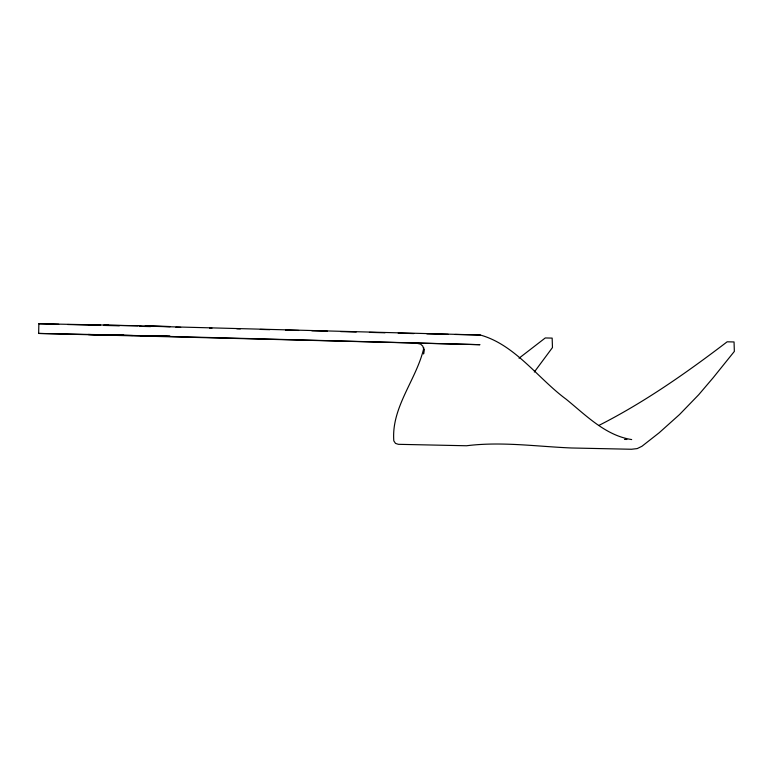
<?xml version="1.0" encoding="UTF-8"?>
<svg xmlns="http://www.w3.org/2000/svg" width="773" height="773" viewBox="0 0 773 773"><rect width="100%" height="100%" fill="white"/><g stroke="black" fill="none" stroke-linecap="round" stroke-linejoin="round"><path stroke-width="1.16" d="M119.525 335.124L479.985 344.69L38.65 333.434L38.863 323.742L108.23 325.124M424.029 349.396L423.565 353.976L423.778 349.415L422.783 346.12L420.58 344.101L417.13 343.357M423.865 347.879C416.618 379.611 391.177 407.052 393.815 440.871L395.505 443.402L398.366 444.32L466.515 445.76C501.445 441.354 536.51 446.514 571.44 447.982L631.473 449.258L637.203 448.591L641.919 446.292L659.147 432.793L679.535 414.531L698.715 394.713L713.179 377.726L734.35 351.415L734.05 341.956L727.151 341.811C686.492 372.789 644.45 402.327 598.766 425.488M534.317 372.026L552.463 347.56L552.154 338.101L545.265 337.956L519.041 358.208M38.65 333.434L123.699 335.153M100.606 325.037L88.518 324.815L97.63 325.046M103.862 325.104L140.696 325.82M107.089 334.873L88.315 334.516L132.618 335.521M145.082 326.08L170.292 326.573L147.237 326.032M138.058 325.829L105.35 325.22M140.28 325.984L480.236 334.999C515.176 344.661 538.143 378.644 566.145 399.216C585.828 415.198 605.53 435.605 631.686 439.566M426.87 333.868L448.214 334.313M455.336 334.467L480.236 334.999M144.88 335.782L170.089 336.265L140.242 335.579M624.507 439.412L626.903 439.46M67.618 324.505L89.272 325.056M103.708 325.423L119.342 325.81M139.787 326.332L150.619 326.602M175.877 327.24L180.689 327.366M209.56 328.09L211.966 328.148M58.738 324.283L38.863 323.742M236.799 328.786L240.355 328.883M260.298 329.414L269.893 329.675M285.479 330.1L298.668 330.458M311.857 330.815L327.452 331.231M340.642 331.588L356.227 332.013M369.417 332.371L385.012 332.786M398.201 333.144L413.787 333.569"/></g></svg>
